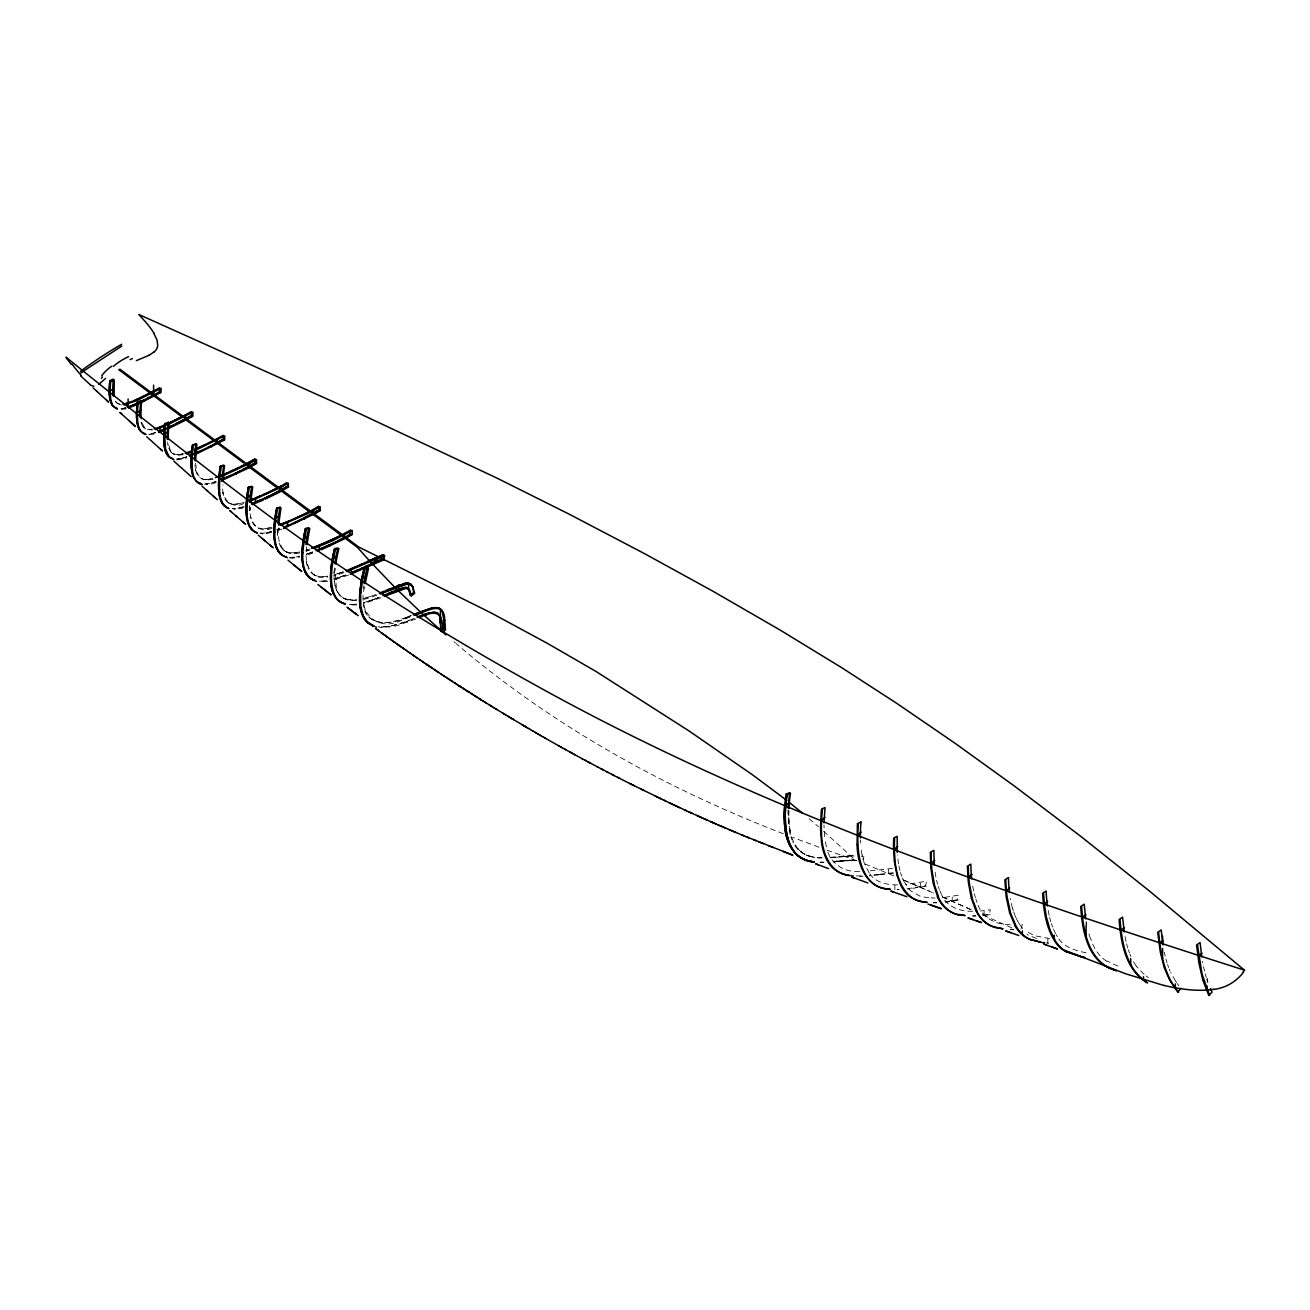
<?xml version="1.0" encoding="UTF-8"?>
<svg xmlns="http://www.w3.org/2000/svg" width="1310" height="1310" viewBox="0 0 1310 1310"><rect width="100%" height="100%" fill="white"/><g stroke="black" fill="none" stroke-linecap="round" stroke-linejoin="round"><path stroke-width="0.75" stroke-dasharray="5 3.75" d="M788.8 810.906A124.434 71.837 -60 0 0 788.767 812.806L789.046 822.385A101.541 58.622 -60 0 0 789.832 828.919L790.225 831.113A88.163 50.893 -60 0 0 791.437 836.026L792.353 838.809A75.178 43.394 -60 0 0 795.465 845.31L796.513 846.882A67.776 39.136 -60 0 0 799.608 850.485A69.905 40.364 -60 0 0 804.831 854.251A69.725 40.25 -60 0 1 799.608 850.485A68.316 39.447 -60 0 1 795.465 845.31M278.424 527.865C276.59 539.114 281.683 556.423 296.044 553.475M787.916 809.94L788.669 827.052M334.41 568A99.167 57.247 -60 0 0 334.181 570.8L334.066 574.926A72.001 41.576 -60 0 0 334.066 576.171A63.977 36.942 -60 0 0 334.361 581.198M306.769 546.81C303.789 560.336 309.717 581.673 327.5 577.104M363.476 588.878L363.836 585.701M364.737 586.749C356.729 612.589 377.837 632.959 402.661 619.777A183.973 106.225 -60 0 0 405.576 618.779L411.455 616.584M1020.981 928.987L1022.34 924.467L1018.771 924.713M863.012 859.163L863.978 856.92L862.979 856.724M374.005 599.341L379.851 597.065M380.899 597.769L363.41 603.681M379.229 597.327L373.366 599.571M412.175 619.286L414.402 618.402M412.617 619.106L397.749 624.444L386.647 626.819M415.827 618.959L398.158 625.328A138.925 80.205 -60 0 1 396.128 625.885L379.9 627.67M348.575 575.041L333.772 580.052M411.356 615.52L407.344 617.059M410.734 615.749L409.048 616.404M408.261 620.809L409.375 620.383M340.813 576.809L346.397 574.762M281.896 529.109L276.934 530.91M345.791 574.992L333.968 578.971M376.134 594.429L368.569 597.065A130.607 75.407 -60 0 1 363.328 598.506M407.279 621.186L405.887 621.71M279.881 528.732L276.574 529.928M408.049 616.797C393.442 625.034 364.917 627.244 363.541 604.549M279.619 528.831L277.13 529.731M312.697 551.985L310.175 552.902M312.517 552.05L311.371 552.476M406.493 617.37C394.719 621.448 379.425 626.851 368.896 617.19A42.886 24.759 -60 0 1 365.736 612.376L363.574 604.794M312.746 553.098L306.065 555.391M373.792 599.407L372.711 599.8M405.199 621.972L389.561 626.393L378.312 626.9M310.814 552.673L306.458 554.179M373.137 599.652L370.353 600.619M342.254 572.175L343.449 571.75M343.842 572.716L340.993 573.698A168.99 97.562 -60 0 1 335.376 575.434L334.034 575.794M372.498 599.882L363.443 602.682L367.93 601.405M342.549 572.061L334.23 574.713M341.959 572.274L340.813 572.667M309.258 553.229L308.128 553.622M216.15 481.474L214.709 481.965A83.005 47.93 -60 0 1 209.96 483.308A50.042 28.886 -60 0 1 204.851 484.012M309.651 548.956L307.85 549.578A169.17 97.66 -60 0 1 306.065 550.167L309.111 549.152M186.642 456.83L185.742 457.141A80.188 46.292 -60 0 1 182.155 458.205M340.633 576.858L336.899 578.103A159.853 92.289 -60 0 1 334.443 578.84M309.799 550.02L308.096 550.593M307.408 553.868L306.278 554.245M216.085 482.604L215.61 482.768A81.351 46.963 -60 0 1 210.632 484.16L206.784 484.733A41.936 24.202 -60 0 1 206.358 484.766M339.945 572.961L339.077 573.256A171.97 99.282 -60 0 1 335.606 574.32A122.108 70.511 -60 0 1 333.952 574.795M369.797 600.815L368.552 601.208M244.2 506.479L243.202 506.806A84.037 48.519 -60 0 1 237.732 508.231A53.153 30.687 -60 0 1 232.427 508.738A50.075 28.918 -60 0 0 237.749 508.182L240.696 507.527A103.539 59.785 -60 0 0 244.037 506.544M243.824 507.691L234.179 509.508M243.824 503.531C230.969 510.278 220.62 497.342 222.978 484.929M271.727 531.5L269.549 532.073A79.517 45.915 -60 0 1 266.192 532.793L265.75 532.859A85.92 49.6 -60 0 0 271.776 531.467M271.972 527.242L270.368 527.668A81.662 47.144 -60 0 1 269.189 527.946L268.632 528.061A56.838 32.816 -60 0 1 263.457 528.7A38.694 22.352 -60 0 1 258.676 528.077A30.261 17.472 -60 0 1 256.744 527.177L256.744 527.177A29.18 16.85 -60 0 1 255.008 525.883A31.325 18.094 -60 0 1 252.322 522.166A37.401 21.599 -60 0 1 251.307 519.644A43.803 25.283 -60 0 1 250.554 516.779M271.628 532.564L261.935 533.989M126.268 408.704L121.028 409.572M233.229 504.17L233.131 504.153A39.644 22.892 -60 0 0 235.587 504.17A56.674 32.717 -60 0 0 240.663 503.318L241.138 503.22A58.197 33.602 -60 0 1 235.587 504.186A41.347 23.875 -60 0 1 233.982 504.203L233.229 504.17A30.114 17.39 -60 0 1 229.07 503.106L228.579 502.811M272.071 528.258C258.479 534.676 247.59 520.627 250.57 507.478M213.022 479.362L205.343 480.197L199.939 477.79A23.989 13.853 -60 0 1 198.596 476.529A25.742 14.868 -60 0 1 197.45 474.924A32.619 18.831 -60 0 1 195.747 470.486A40.348 23.302 -60 0 1 195.55 469.7L195.19 467.768A54.496 31.456 -60 0 1 194.879 465.034M958.249 900.052L945.754 902.262M299.646 551.936L299.237 552.018A84.053 48.519 -60 0 1 297.599 552.345L297.288 552.394A59.441 34.322 -60 0 1 291.688 552.869A41.773 24.12 -60 0 1 286.726 551.968A40.544 23.416 -60 0 0 291.704 552.836A60.817 35.108 -60 0 0 297.616 552.329M269.107 527.963L269.189 527.946A58.491 33.765 -60 0 1 263.457 528.716A37.499 21.648 -60 0 1 258.692 528.061M183.122 454.767L176.703 455.241L172.543 453.407A21.369 12.33 -60 0 1 171.266 452.245A22.548 13.018 -60 0 1 170.218 450.918M926.366 886.051L907.846 889.179M990.082 914.609L983.974 915.526M266.11 532.81L266.978 533.596M327.615 581.394L319.345 581.837M180.109 454.374A59.278 34.224 -60 0 0 183.269 453.718A58.475 33.749 -60 0 1 180.109 454.374L177.964 454.554A27.625 15.949 -60 0 1 174.099 454.046A22.254 12.854 -60 0 1 172.56 453.293L169.841 449.166L168.45 442.436M880.205 874.654L894.37 873.049M879.436 874.294L892.781 872.788M878.846 874.376L869.529 875.408M879.043 874.802L869.758 875.817M944.887 901.919L957.446 899.675L958.429 895.221L941.661 897.825M152.287 430.139L145.312 428.861L141.857 422.688M356.926 604.892L348.738 605.007M982.664 915.215L989.279 914.233L990.409 909.762L980.715 911.007M907.011 888.835L925.548 885.707L926.612 881.237L905.652 884.561M839.448 856.92L840.349 856.822M836.451 861.145L854.202 860.49L851.926 860.457M837.516 861.489L839.333 861.309M837.958 857.067L853.94 855.921M837.024 861.096L833.586 861.44L835.305 861.26M837.745 861.472L833.111 861.931M838.875 861.358L851.565 860.457M842.772 856.576L841.446 856.707M837.237 857.149L835.141 857.346M835.682 861.685L834.306 861.816M839.874 860.801L851.533 860.113A125.744 72.59 -60 0 1 856.429 860.375M386.008 626.884L379.18 626.982M842.084 861.03L846.8 860.637M835.256 857.329L831.277 857.673M843.574 856.494L848.209 856.118M892.618 868.399L867.171 871.166M834.208 857.428L829.934 857.772M830.294 857.329L847.292 855.758A145.492 84.004 -60 0 1 854.562 855.61M356.631 600.537L348.214 600.095A42.297 24.415 -60 0 1 336.31 588.108M150.208 429.451L152.255 429.205A38.465 22.204 -60 0 1 150.208 429.451A26.577 15.343 -60 0 1 146.671 429.172A20.567 11.872 -60 0 1 145.214 428.567A19.159 11.069 -60 0 1 144.002 427.699A19.732 11.397 -60 0 1 143.085 426.7M149.111 434.805L155.202 433.774A76.962 44.442 -60 0 0 155.612 433.643M847.554 860.588L852.581 860.457M289.723 558.076L294.766 557.978A89.293 51.548 -60 0 0 299.499 557.176M975.868 915.723L972.74 915.788M323.013 576.646L323.243 576.629A78.141 45.113 -60 0 0 327.549 576.187A77.339 44.655 -60 0 1 322.931 576.662A52.531 30.326 -60 0 1 317.61 576.187A40.528 23.4 -60 0 1 313.254 574.37A36.402 21.026 -60 0 1 309.848 571.078A39.496 22.794 -60 0 1 307.932 567.639M863.044 876.226L859.769 876.292M824.006 862.111L820.355 862.176L823.4 862.144M861.161 875.915L856.265 875.915M899.053 889.343L897.399 889.375M936.437 902.541L933.178 902.557M975.688 916.099L972.593 916.116M851.877 855.938L854.333 855.938M823.581 862.504L822.418 862.52A156.349 90.275 -60 0 1 820.584 862.52M936.765 902.885L933.522 902.885M351.538 604.467L355.518 604.205A107.142 61.865 -60 0 0 357.221 603.975A101.427 58.557 -60 0 1 353.045 604.45A67.121 38.76 -60 0 1 348.787 604.385A64.337 37.139 -60 0 0 351.555 604.45M898.791 889.703L897.154 889.719M176.801 459.892L182.843 459.057A78.6 45.375 -60 0 0 186.642 457.943M1013.629 929.314L1010.37 929.265M935.045 898.038L931.066 897.907M822.074 857.641C811.463 857.985 799.575 854.398 794.253 844.475M859.573 871.412C844.901 872.837 830.049 863.667 827.003 848.814M897.612 884.856C887.328 885.02 875.637 882.711 869.562 873.541M1013.662 929.658L1010.419 929.576M195.599 463.167L196.909 472.32L199.939 477.79A24.235 14.001 -60 0 0 201.576 478.69A28.771 16.604 -60 0 0 205.474 479.46L207.848 479.362A57.607 33.258 -60 0 0 212.859 478.346M853.039 860.457L856.183 860.604M972.822 911.252C960.492 911.727 946.704 907.028 941.628 894.779M205.457 479.476L205.588 479.476A39.284 22.679 -60 0 0 207.848 479.362A58.737 33.913 -60 0 0 213.186 478.265M1010.288 924.68C996.304 925.089 981.861 917.819 977.571 903.753M821.845 857.985A164.47 94.959 -60 0 1 818.095 857.804L818.586 857.837A166.714 96.252 -60 0 0 822.091 857.985M121.355 405.019L116.786 402.907M1048.851 943.184L1046.33 942.922M1049.638 938.582L1034.556 935.749L1025.026 930.591M346.004 599.03A53.301 30.769 -60 0 0 349.492 599.751L350.441 599.849A66.155 38.187 -60 0 0 353.241 599.931A79.14 45.703 -60 0 0 356.795 599.685M1086.121 952.828C1075.641 950.552 1063.867 947.539 1057.956 937.633M810.006 856.347L811.054 856.642A110.908 64.026 -60 0 0 818.095 857.788M856.478 860.588L827.019 850.174M174.115 454.03L173.87 453.948A22.123 12.772 -60 0 1 172.56 453.293M819.045 847.242L792.959 837.483M855.758 860.326L856.609 860.637M783.282 833.733C665.071 788.227 552.771 725.904 456.109 643.603M864.993 863.978L894.746 876.259M1036.488 938.533L1027.024 934.472M842.215 860.572L843.051 860.932M931.754 892.306L902.131 879.403L929.33 891.095M942.381 896.99L972.659 910.401L940.858 896.155M1011.893 927.857L984.383 915.641M932.622 892.683L933.473 893.06M982.238 914.675L983.319 915.15M1117.905 966.125L1106.966 960.951M229.021 503.056L229.086 503.089A26.495 15.294 -60 0 1 227.416 501.992M342.401 597.36L343.122 597.786A45.899 26.511 -60 0 0 346.02 599.014A45.179 26.085 -60 0 1 342.401 597.376A40.282 23.252 -60 0 1 337.849 592.709A41.674 24.055 -60 0 1 336.244 589.467A46.128 26.626 -60 0 1 335.065 585.603L334.787 584.227A54.611 31.522 -60 0 1 334.361 581.198A53.301 30.769 -60 0 0 335.065 585.603M286.743 551.936A33.503 19.339 -60 0 1 284.679 550.904L284.204 550.577M406.771 621.382L407.77 622.103M388.284 626.589L389.267 627.31M1148.362 977.62L1146.135 975.966M335.311 578.578L336.293 579.347M309.766 553.049L310.765 553.819M240.925 507.478L241.908 508.247M291.508 557.372L292.457 558.142M124.237 408.18L125.203 408.966M1144.121 974.394L1136.376 966.272M148.734 433.97L149.684 434.773M455.389 642.997L453.964 641.785M809.187 818.783L818.373 826.659M823.597 831.228L855.545 860.228M1022.733 928.413L1020.326 925.433M1178.885 985.726L1177.281 983.548M1136.196 966.043L1133.084 961.049M116.361 402.366L115.657 401.22M1176.609 982.582L1175.725 981.288M1019.999 924.975L1018.443 922.551M869.12 872.918L864.453 863.405M1175.496 980.961L1170.731 972.429M1057.334 936.683L1056.122 934.652M1018.165 922.06L1016.756 919.407M1055.549 933.604L1052.847 927.644M793.434 843.001L792.681 841.462M903.884 881.466L910.565 890.767L919.473 895.909A123.222 71.149 -60 0 0 931.099 897.841M941.317 894.14L939.827 890.767M1016.494 918.867L1015.25 916.034M903.474 880.598L902.328 877.929M1170.092 971.021L1169.257 969.056M1015.021 915.444L1013.711 911.875M791.977 839.857L790.847 836.779M977.063 902.443L975.852 899.069M1168.667 967.55L1167.57 964.455M1052.601 926.972L1051.39 923.55M1129.433 952.927L1128.336 949.799M1207.984 982.467L1206.854 979.192M939.27 889.359L938.271 886.461M1090.428 938.582L1088.921 933.948M901.624 876.079L900.494 872.542M864.174 862.569L862.995 858.541M1013.318 910.696L1012.581 908.288M1167.046 962.866L1165.933 959.051M1206.313 977.538L1205.233 973.788M975.41 897.678L974.296 893.698M1050.849 921.831L1049.605 917.328M1127.73 947.867L1126.6 943.789M937.583 884.201L936.585 880.304M336.424 587.993L335.065 572.568A98.61 56.936 -60 0 1 335.344 568.376M790.208 834.617L789.291 830.655M899.986 870.708L898.824 865.517M826.397 846.702L825.218 841.167M1204.512 970.988L1203.53 966.616M1165.212 956.235L1164.295 952.173M1126.027 941.431L1124.913 936.011M1049.146 915.346L1048.016 909.566M223.077 493.772L222.765 492.216A53.694 30.998 -60 0 0 223.06 493.788A39.906 23.04 -60 0 0 223.814 496.408A33.683 19.437 -60 0 0 224.812 498.701A28.018 16.178 -60 0 0 227.4 502.008M862.504 856.527L862.16 854.873M973.658 891.013L972.724 886.264M1086.776 925.188L1086.154 921.732M935.897 877.094L935.062 872.116M1202.793 962.817L1202.514 961.245M167.975 444.614L168.122 445.351A38.498 22.221 -60 0 1 167.958 444.483A49.092 28.345 -60 0 1 167.614 441.978M898.513 863.814L897.415 854.955M824.579 836.615L823.957 825.005M1207.214 978.275L1207.214 982.205M1086.088 922.125L1086.088 926.055M1047.853 938.746L1047.853 943.347M984.105 911.252L984.105 915.51M952.239 897.121L952.239 901.296M920.357 883.12L920.357 887.279M894.861 885.216L894.861 889.67M888.491 869.381L888.491 873.623M119.554 404.102A24.89 14.377 -60 0 1 119.194 404.037A18.373 10.611 -60 0 1 116.852 402.989A17.439 10.071 -60 0 1 115.935 402.137A19.29 11.135 -60 0 1 115.198 401.155M126.022 407.688A47.307 27.313 -60 0 1 121.29 408.704M144.002 427.699A19.896 11.479 -60 0 1 142.954 426.536A24.906 14.377 -60 0 1 141.349 423.13M141.153 422.524A31.538 18.209 -60 0 0 141.333 423.146A33.634 19.421 -60 0 1 141.103 422.344M155.71 432.546A91.438 52.793 -60 0 1 154.318 432.971A53.644 30.965 -60 0 1 149.831 433.888L149.094 433.954A49.764 28.722 -60 0 0 154.318 432.922A76.962 44.442 -60 0 0 155.562 432.595M180.043 454.635A38.972 22.647 -60.9 0 1 177.751 454.783M171.266 452.245A22.614 13.051 -60 0 1 170.169 450.853A28.623 16.522 -60 0 1 168.662 447.496M186.904 456.732A93.19 53.808 -60 0 1 182.385 458.156M195.73 470.503A43.361 25.037 -60 0 1 195.19 467.768M204.704 484.029A52.989 30.588 -60 0 0 209.977 483.292L211.09 483.03A96.187 55.544 -60 0 0 215.872 481.572M244.249 502.319A106.585 61.537 -60 0 1 241.138 503.236M249.686 505.758A76.406 44.114 -60 0 0 249.752 509.934A60.571 34.961 -60 0 0 249.915 512.472A57.509 33.192 -60 0 1 249.768 509.934A80.958 46.751 -60 0 1 249.686 506.168M284.679 550.904A32.439 18.733 -60 0 1 282.862 549.447A33.225 19.175 -60 0 1 281.322 547.58A35.812 20.682 -60 0 1 280.111 545.418M281.322 547.58A35.894 20.714 -60 0 1 280.062 545.337A43.476 25.103 -60 0 1 278.359 539.933M277.72 535.692A62.536 36.107 -60 0 1 277.507 532.253A81.809 47.225 -60 0 1 277.474 529.273M277.474 529.043A77.454 44.72 -60 0 0 277.507 532.253A59.785 34.518 -60 0 0 277.671 535.069M289.625 557.372A56.657 32.717 -60 0 0 293.866 557.192L294.373 557.159A82.072 47.389 -60 0 0 298.254 556.472L299.581 556.177A89.227 51.516 -60 0 1 293.849 557.241A53.792 31.047 -60 0 1 290.05 557.389M317.626 576.154A40.168 23.187 -60 0 1 313.254 574.37M306.18 561.302A49.207 28.411 -60 0 0 307.424 566.362A48.781 28.165 -60 0 1 306.278 561.843M319.575 581.165A61.554 35.534 -60 0 0 322.882 581.083A94.762 54.709 -60 0 0 327.598 580.477A94.058 54.299 -60 0 1 322.866 581.132A59.228 34.191 -60 0 1 319.378 581.149M370.681 596.361A137.943 79.648 -60 0 1 363.852 598.375M353.241 599.931A64.485 37.237 -60 0 1 349.475 599.751M337.751 592.546A41.773 24.12 -60 0 1 336.244 589.467M334.066 576.171A76.537 44.18 -60 0 1 334.214 570.783M376.723 595.248A156.987 90.636 -60 0 1 364.082 599.341M811.054 856.642A82.645 47.717 -60 0 1 804.831 854.284A80.68 46.587 -60 0 0 809.858 856.298M790.208 831.113A99.494 57.443 -60 0 1 789.046 822.385A114.576 66.155 -60 0 1 788.767 812.806M788.751 812.806A125.203 72.279 -60 0 1 788.817 810.35M852.27 860.457A127.61 73.671 -60 0 1 855.987 860.588M823.548 862.504A189.868 109.614 -60 0 1 819.913 862.504M308.112 550.495A110.351 63.715 -60 0 1 306.425 551.084M299.875 552.885A110.351 63.715 -60 0 1 295.994 553.606M861.325 856.2A145.492 84.004 -60 0 1 862.275 856.363M862.062 854.955A135.569 78.272 -60 0 1 861.276 849.846M860.637 843.018A135.569 78.272 -60 0 1 860.474 840.005M1012.499 908.354A164.995 95.253 -60 0 1 1010.321 898.48M1106.754 961.311A98.561 56.903 -60 0 1 1090.821 939.024M1130.89 956.546A136.42 78.764 -60 0 1 1129.908 954.155M125.744 407.77A49.256 28.443 -60 0 1 121.109 408.72M177.014 459.057L176.85 459.057A50.042 28.886 -60 0 0 182.172 458.173A52.891 30.539 -60 0 1 177.014 459.073M260.215 533.186A54.038 31.194 -60 0 0 265.619 532.875A50.992 29.442 -60 0 1 260.15 533.186"/><path stroke-width="1.5" d="M163.848 437.917L163.881 440.471A60.113 34.699 -60 0 0 164.503 447.316L164.962 449.363A34.977 20.19 -60 0 0 166.845 454.226A27.625 15.949 -60 0 0 168.777 456.584L173.886 459.564M195.55 460.842L196.86 444.401L192.521 445.04A116.967 67.531 -60 0 0 191.162 460.367L191.178 463.134A65.795 37.99 -60 0 0 191.735 470.519L192.275 473.205A38.317 22.123 -60 0 0 194.109 478.216M167.352 435.411L167.369 437.802A63.371 36.582 -60 0 0 167.418 439.456M246.198 507.772A72.165 41.674 -60 0 0 246.722 517.548A73.065 42.182 -60 0 1 246.198 507.789L246.28 504.563A112.971 65.222 -60 0 1 248.392 487.287A110.105 63.568 -60 0 0 246.133 507.822M823.974 822.86L825.054 807.566L821.599 808.958L821.19 812.593L820.469 828.46L821.599 842.87A95.761 55.282 -60 0 0 826.626 859.589M194.699 457.91L194.682 460.514A74.179 42.821 -60 0 1 194.715 457.894A113.741 65.664 -60 0 1 195.992 443.713M222.127 481.409L222.16 480.197A112.84 65.156 -60 0 1 223.781 465.05L220.326 466.229L224.649 465.738A111.186 64.19 -60 0 0 222.995 481.572M160.475 392.656L159.46 391.886L159.574 387.776L153.172 391.215M274.019 529.797A73.966 42.706 -60 0 0 274.445 540.113L274.74 541.832A49.534 28.591 -60 0 0 276.59 548.284A51.008 29.459 -60 0 1 274.494 540.08A75.03 43.312 -60 0 1 274.019 529.797L274.167 526.276A109.352 63.142 -60 0 1 276.738 508.1L280.094 507.232M308.996 577.333A42.133 24.333 -60 0 1 304.772 571.225A52.449 30.277 -60 0 1 302.528 562.498A63.895 36.893 -60 0 1 302.25 560.058L302.233 559.697A76.897 44.393 -60 0 1 302.119 552.28L302.135 551.657A104.784 60.506 -60 0 1 305.508 528.552A104.456 60.309 -60 0 0 302.102 551.674A74.048 42.755 -60 0 0 302.479 562.547A53.579 30.932 -60 0 0 304.706 571.193A42.411 24.481 -60 0 0 308.996 577.333A43.623 25.185 -60 0 0 315.153 580.526M141.005 410.095L140.956 411.487A77.847 44.949 -60 0 0 140.94 413.338L141.202 418.692M334.165 550.626A104.391 60.276 -60 0 0 330.759 571.34L330.562 576.367A68.595 39.595 -60 0 0 331.004 584.866L331.266 586.503A51.467 29.721 -60 0 0 333.444 593.987A45.244 26.118 -60 0 0 338.095 600.324A48.65 28.083 -60 0 0 343.875 603.452L344.759 603.713A49.469 28.558 -60 0 1 338.078 600.34L345.267 604.319L344.284 603.582M788.014 807.877L789.635 792.812L786.213 793.975C781.841 818.16 781.759 858.738 814.214 861.849M250.75 501.926L252.683 486.943L248.36 487.353L251.782 486.272A109.057 62.962 -60 0 0 249.784 502.287M278.555 525.146L281.011 507.903L276.705 508.165M788.931 808.041A124.434 71.837 -60 0 1 789.111 805.126L789.308 802.801A125.826 72.639 -60 0 1 790.519 793.172L787.081 794.351A131.082 75.685 -60 0 0 785.836 804.258L785.64 806.567A128.92 74.441 -60 0 0 785.247 815.197L785.492 823.843A107.584 62.11 -60 0 0 786.311 831.228L786.704 833.487A91.749 52.973 -60 0 0 788.833 841.478A81.04 46.783 -60 0 0 791.944 848.29L792.976 849.944A72.705 41.986 -60 0 0 798.805 856.265A79.566 45.948 -60 0 0 806.338 860.293L807.549 860.703A108.157 62.454 -60 0 0 813.772 862.029M247.574 499.814C246.935 511.047 244.986 527.701 257.415 533.252M307.031 544.092L309.733 528.487L305.459 528.601L308.816 527.832A103.31 59.654 -60 0 0 305.983 544.633M144.395 399.828L138.189 402.858L137.927 405.674A102.589 59.228 -60 0 0 137.435 414.304C137.566 421.329 137.403 430.728 144.739 434.167M163.816 437.933A112.185 64.779 -60 0 1 164.913 423.621L165.207 429.32A109.549 63.24 -60 0 0 164.765 435.87L165.502 448.642L168.974 456.666A26.364 15.229 -60 0 0 170.578 457.861L170.84 458.009A29.901 17.259 -60 0 0 172.15 458.533M193.405 445.678L192.619 452.196A114.216 65.942 -60 0 0 192.21 457.321L192.046 463.462M364.147 583.572L367.537 567.738L364.262 568.196L361.331 580.985M221.21 466.9L220.293 473.483A116.082 67.023 -60 0 0 219.785 478.641C219.392 488.925 217.902 503.335 228.742 508.706M365.179 583.621L368.503 568.376L364.245 568.229A109.893 63.453 -60 0 0 361.511 580.035L359.742 593.381L359.808 605.007M361.167 581.886L359.873 591.645A78.682 45.424 -60 0 0 359.66 603.517L359.923 605.99A56.494 32.619 -60 0 0 361.036 611.786L365.867 620.989L374.038 626.033M364.36 582.18L364.868 579.315A104.931 60.587 -60 0 1 367.537 567.738M249.26 487.975L248.638 491.643A116.148 67.056 -60 0 0 247.574 499.814M306.393 529.207C303.527 545.697 296.256 573.518 316.545 581.394M334.132 550.642L334.639 548.579L337.964 547.989A99.167 57.247 -60 0 0 334.885 563.758M335.851 564.053A98.61 56.936 -60 0 1 338.946 548.612L335.589 549.217C331.627 565.134 327.909 587.109 337.538 599.816M154.171 333.46A96.039 92.83 0.1 0 0 145.164 321.49L138.778 314.465L360.217 413.878L496.13 477.708L568.753 513.946L643.881 553.295L713.295 591.432L780.711 630.405L841.839 667.773L896.941 703.47L955.416 743.523L1013.94 785.722L1080.93 836.484L1148.788 890.489L1244.5 970.186L1243.157 972.02M1180.818 988.248L1177.837 992.112L1169.748 980.257L1164.181 967.517L1160.332 952.206L1157.712 932.343L1161.2 929.936L1163.018 945.001M105.537 378.426L98.659 384.436M153.909 352.226L155.694 350.392A10.038 9.694 26.2 0 0 157.724 345.152L157.004 340.092L153.974 333.575M361.658 579.266L365.474 575.974M303.331 539.622L306.982 536.478M332.249 559.648L335.999 556.423M274.854 519.169L278.44 516.107M246.755 498.389L250.275 495.409M785.738 805.421L789.259 802.457M218.95 477.315L222.422 474.417M821.55 820.306L825.005 817.424M857.788 834.896L861.194 832.079M894.419 849.207L897.792 846.424M931.426 863.257L934.767 860.506M191.358 456.06L194.797 453.244M968.761 877.061L972.069 874.343M1006.408 890.636L1009.715 887.967M163.914 434.691L167.32 431.94M1066.504 951.731A86.378 49.862 -60 0 1 1055.893 941.743L1050.26 930.591L1046.281 916.64L1044.348 903.802L1047.656 901.362M1082.6 917.147L1085.892 914.56M136.567 413.223L139.957 410.57M1121.098 930.116L1124.389 927.562M1159.808 942.905L1163.1 940.416M109.32 391.69L112.66 389.135M1198.748 955.547L1202.04 953.156M80.581 371.238L82.137 370.091A408.9 236.078 -60 0 1 121.732 344.268M80.794 373.023L81.99 372.138M443.173 631.731L445.498 630.012L444.794 620.301M82.301 371.893L121.732 346.102M411.176 595.69L410.194 595.067L413.665 592.529L412.912 588.075A20.141 11.626 -60 0 0 412.241 586.209M443.975 622.217L444.123 625.754A65.303 37.695 -60 0 0 444.336 628.653L440.864 631.142L441.912 631.698M1008.34 877.684L1004.835 879.845L1006.211 896.908L1009.666 912.874L1015.168 925.908M243.726 465.181L249.555 462.168A132.916 76.733 -60 0 0 254.975 459.073L255.073 463.052L239.566 471.272M247.148 467.506L255.073 463.052M254.975 459.057L240.86 466.589M194.437 454.93L224.731 439.882L224.731 435.853L194.486 450.82M281.634 487.042L288.265 483.062L288.478 486.976L280.733 491.577M349.934 534.48L350.736 529.977L341.353 535.119M319.787 510.867L318.592 506.168A161.523 93.256 -60 0 1 310.847 510.785L303.445 514.617M348.46 535.299L348.755 536.478L352.226 534.545L352.308 530.468L333.018 540.572L314.04 548.513M287.938 487.32L286.726 482.637A119.701 69.103 -60 0 1 280.356 486.419L272.169 490.611M348.853 536.412L346.495 537.706M281.175 487.304L249.571 501.583M182.254 420.543L191.342 415.679L191.424 411.586L180.42 417.431M190.065 416.383L192.357 416.449M344.186 537.64L344.841 533.416M189.426 416.727L186.871 418.103M309.324 515.665L310.47 515.043A165.748 95.695 -60 0 0 318.772 510.098L294.193 522.903M279.096 491.168L280.094 490.628A124.81 72.05 -60 0 0 286.923 486.583L272.627 494.459M343.482 538.033L340.404 539.671M159.46 391.886L152.468 395.636M249.85 463.331L256.482 459.515L256.613 463.494L249.506 467.555M309.144 515.763L303.691 518.563M344.383 538.852L321.425 549.725M153.745 394.965L144.46 399.812M269.68 495.851L278.932 491.25M153.352 391.117L147.391 394.244M185.742 420.002L192.865 416.171L192.947 412.077L166.861 425.242M185.578 418.791L187.379 419.135M249.539 463.494L221.799 476.382M249.408 467.621L221.963 480.41M341.533 535.02L325.764 542.635M185.25 420.264L184.006 420.919M339.847 539.966L350.687 534.054L351.702 534.84M149.684 393.065L148.325 393.77M183.547 419.855L181.419 420.968M339.994 539.9L334.001 542.929M149.16 397.389L148.145 397.912M183.515 421.181L167.107 429.205M215.593 443.566L223.224 439.423L223.224 435.362L212.678 441.011M340.125 535.774L338.52 536.609M339.65 540.064L337.571 541.145M148.095 393.884L145.819 395.063M181.926 416.662L175.245 420.035M180.665 421.361L181.713 420.821M181.075 421.149L178.242 422.59M246.558 467.817L242.825 469.684M146.704 394.605L140.252 397.814M179.863 421.771L175.802 423.818M214.119 444.336L207.979 447.398M149.324 355.19L136.355 360.643M179.666 417.808L176.686 419.331M337.718 537.018L315.039 546.99M213.121 440.782L197.875 448.118M177.832 422.802L173.493 424.964M212.22 445.302L223.224 439.423L224.239 440.176M336.916 541.472L335.753 542.062M144.1 399.992L140.236 401.875M211.811 441.454L208.241 443.206M139.531 403.464L160.983 392.378L161.114 388.268L137.01 400.549L123.844 404.937M143.478 396.242L141.595 397.176M175.933 419.691L169.76 422.688M209.747 446.53L208.863 446.972M174.918 420.199L173.886 420.707M335.016 542.422L316.774 550.429M173.772 424.833L168.319 427.437M208.175 447.316L195.272 453.358M141.202 397.356L135.012 400.221M172.773 421.247L168.319 423.359M241.744 466.163L236.75 468.538M303.134 514.781L301.857 515.387M171.643 425.848L167.058 428.01M204.95 444.81L202.542 445.957M239.959 471.092L237.65 472.19M272.3 494.607L270.695 495.376M333.329 543.241L331.659 544.043M238.928 471.584L236.39 472.779M271.874 490.759L270.548 491.381M238.928 467.506L237.961 467.965M202.051 446.186L201.052 446.661M237.569 468.161L235.947 468.915M169.514 422.802L167.287 423.834L168.073 423.474M236.684 472.632L230.429 475.53M301.546 515.534L300.121 516.189M138.745 398.535L132.441 401.319A103.539 59.769 -60 0 1 130.181 402.186L129.395 402.481A64.829 37.433 -60 0 1 125.957 403.546A69.07 39.873 -60 0 0 130.181 402.186M140.989 410.095A107.093 61.832 -60 0 1 141.693 401.417L132.637 405.314L137.992 402.956M236.422 468.702L230.691 471.338M269.008 492.085L277.163 488.139A148.374 85.674 -60 0 0 280.356 486.419M331.201 544.256L318.314 549.823M200.561 446.89L199.562 447.349M266.323 497.391L269.614 495.884M199.48 451.459L196.778 452.687M269.909 491.676L266.143 493.395M138.352 404.02L128.511 408.032M269.074 496.13L267.436 496.883M367.979 561.286L368.88 560.876M365.375 566.559L366.62 565.986M365.899 566.313L361.183 568.491M366.456 566.051L369.24 564.79M199.071 447.578L194.83 449.477M232.885 470.323L226.695 473.123M369.387 560.647L373.284 558.879M860.899 822.058L857.411 823.663L857.084 844.557M299.646 520.479L293.096 523.378M369.715 564.561L370.959 564.004M230.609 475.448L223.961 478.396M299.564 516.451L298.467 516.942M361.314 564.348L371.647 559.616M361.642 568.278L353.569 571.848M370.845 564.037L382.978 559.01L384.043 559.583M229.938 475.743L228.939 476.201M267.486 492.789L255.565 498.029M266.585 497.276L265.046 497.964M361.625 564.217L354.109 567.525M371.762 563.627L383.552 554.687L382.978 559.01L372.302 563.382M360.774 564.594L359.693 565.085M196.942 448.544L194.486 449.625M165.846 428.567L162.751 429.909M196.32 452.9L194.453 453.718M251.487 503.793L264.866 498.046M227.956 476.643L225.042 477.921M264.342 494.214L263.13 494.738M264.947 499.225L279.734 492.134L278.768 491.348M297.91 517.204L293.948 518.924M346.741 571.651L384.665 555.391L384.026 559.747L350.392 574.32M165.797 424.505L161.736 426.241A103.392 59.687 -60 0 1 157.134 427.944A59.359 34.273 -60 0 1 154.138 428.812M227.973 472.566L222.061 475.104M358.072 565.805L356.975 566.28M357.941 569.948L356.107 570.751M263.425 499.896L252.126 504.694M372.679 559.157L375.135 558.076M164.47 429.172L160.901 430.662M225.713 473.549L222.307 475.006M260.248 496.015L259.052 496.539M260.084 500.158L260.739 501.075M374.202 558.469L376.969 557.29M165.617 425.799L155.431 429.516M258.84 500.698L257.759 501.157M356.074 566.69L351.047 568.802M164.52 425.079L162.391 425.979M258.447 496.785L256.645 497.554M354.421 571.487L355.272 571.111M293.473 523.214L290.198 524.606M164.52 430.351L158.985 432.546M224.043 478.346L222.045 479.198M112.824 389.185A55.642 32.128 -60 0 0 113.069 393.868L112.955 392.46A58.344 33.683 -60 0 1 112.824 389.185A84.298 48.666 -60 0 1 113.364 379.147L109.876 380.62L110.76 381.308L114.232 379.834L114.15 396.111M256.645 501.648L254.73 502.45M292.195 519.677L305.541 513.585A164.913 95.204 -60 0 0 310.847 510.785M324.667 543.11L311.747 548.219M385.68 590.548L389.365 588.976M384.96 594.937L389.054 593.201M376.363 557.552L380.85 555.718M353.192 571.995L351.719 572.617M389.25 589.025L406.427 583.048A17.767 10.251 -60 0 1 407.312 582.999M385.091 594.887L383.683 595.477M388.792 593.315L391.69 592.087M256.056 497.816L249.653 500.42M292.408 519.595L287.856 521.478M384.452 591.072L379.949 592.922M384.731 596.181L405.985 588.354L409.653 589.926L411.225 595.984L414.68 593.365L412.568 585.963L407.95 583.818L380.244 593.954M353.34 567.852L350.278 569.113M221.963 479.231L223.699 478.51L223.715 474.58M290.378 524.524L287.349 525.785M377.28 557.159L378.426 556.684M352.456 572.323L351.358 572.781M391.117 592.333L392.247 591.858M132.556 405.363L128.396 406.952A74.817 43.197 -60 0 1 127.61 407.214M192.128 454.717L189.361 455.831L192.062 454.75M290.165 520.529L285.957 522.264M132.425 405.412L132.474 405.396A99.331 57.345 -60 0 1 127.43 407.279M162.227 430.122L160.491 430.826M288.724 525.212L286.661 526.063M391.985 591.973L396.848 590.024M185.185 453.178A107.993 62.356 -60 0 0 190.818 451.148L191.686 450.804M253.239 498.979L249.899 500.322M350.851 568.884L346.118 570.751M192.111 455.896L190.736 456.453M286.481 526.145L283.697 527.259M380.178 592.841L379.31 593.184M283.156 523.361L286.202 522.15M160.77 430.728L158.51 431.596M285.318 522.51L279.538 524.753M283.942 527.16L285.613 527.652M319.575 550.478L317.757 551.199M413.256 614.767L414.942 614.095M414.648 614.21L421.525 611.541M414.418 615.422C422.999 613.162 441.306 600.848 444.303 615.733A57.574 33.241 -60 0 1 444.778 620.301M168.351 422.262L164.88 423.621A107.862 62.274 -60 0 0 163.816 440.504M165.764 424.309L169.236 422.95A116.328 67.154 -60 0 0 168.351 432.136L168.269 439.521M160.229 430.941L159.771 431.105A91.438 52.793 -60 0 1 158.526 431.579M191.702 451.983L186.298 453.915M317.74 550.053L316.087 550.691M380.146 555.98L382.929 554.916M395.276 590.63L396.455 590.171M283.533 528.47L315.988 513.209L320.36 510.507L320.164 506.577L312.943 510.933A157.921 91.176 -60 0 1 310.585 512.243L280.635 525.474M416.842 613.342L430.744 608.446M417.153 617.321C425.423 613.44 442.633 606.612 440.406 622.856M219.376 476.169L219.261 476.218A107.256 61.914 -60 0 1 215.413 477.593M381.292 555.538L382.438 555.112M419.249 617.616C434.658 610.051 444.467 610.788 441.912 631.764M397.143 585.799L398.584 585.259M281.765 523.902L280.012 524.573M396.75 590.057L401.597 588.386M314.4 547.236L312.894 547.793M420.002 616.224L421.034 615.831M195.976 443.713L192.521 444.991A112.775 65.107 -60 0 0 191.113 463.167A64.043 36.975 -60 0 0 191.915 471.698A40.037 23.121 -60 0 0 194.109 478.265M312.615 547.908L311.469 548.317M421.804 611.442L423.441 610.853M398.797 585.177L400.025 584.751M421.476 615.684L427.846 613.489M398.469 589.418L399.501 589.058M423.719 610.755L425.635 610.083M426.765 609.707L428.501 609.134M428.632 609.084L429.893 608.692M401.777 588.337L403.022 587.961A26.003 15.016 -60 0 1 404.61 587.6A12.674 7.32 -60 0 1 406.182 587.551M402.907 583.834L403.48 583.654A38.219 22.057 -60 0 1 404.921 583.277L405.134 583.245M428.878 613.162L434.232 612.065L437.54 612.851A10.775 6.222 -60 0 1 438.539 613.833L439.554 616.175M430.106 608.626L433.283 607.824M402.301 588.174L402.907 587.993A26.675 15.409 -60 0 1 404.61 587.6A12.527 7.238 -60 0 1 406.575 587.617A9.743 5.633 -60 0 1 407.983 588.305L408.065 588.37A9.759 5.633 -60 0 1 408.72 589.156L410.194 595.067M431.072 608.348L438.85 607.987L442.78 612.621A38.481 22.221 -60 0 1 443.664 617.452M1213.83 989.279L1208.966 989.901A218.999 126.431 60 0 1 1200.287 990.294L1196.177 990.229A324.503 187.346 60 0 1 1164.066 985.415M890.047 889.13L887.525 888.868M853.35 876.046L850.763 875.768M890.391 889.408C866.778 889.179 857.198 864.502 857.1 844.819M926.956 902.246C904.604 902.246 895.876 877.323 894.943 858.656A158.363 91.438 -60 0 1 894.599 838.449M964.619 915.395L958.462 914.38M814.034 861.833C796.038 861.407 785.689 843.607 784.919 827.314A110.024 63.535 -60 0 1 784.592 823.875L784.346 814.198A127.643 73.688 -60 0 1 784.477 810.268A130.443 75.309 -60 0 1 784.723 806.289M926.841 902.475L924.369 902.131M965.028 915.674L959.362 914.707M1002.805 928.692L994.847 927.12A106.143 61.275 -60 0 1 993.569 926.743L990.131 925.4A82.121 47.422 -60 0 1 987.38 923.943L986.446 923.337A83.758 48.355 -60 0 1 976.163 910.925M1044.447 942.692L1043.186 942.529M814.034 862.078L806.321 860.293A78.485 45.31 -60 0 1 798.805 856.281A72.689 41.969 -60 0 1 792.976 849.944A79.812 46.079 -60 0 1 788.849 841.462A93.337 53.89 -60 0 1 786.311 831.211M1044.676 942.954L1042.22 942.578M1002.789 928.905L995.747 927.447M849.42 875.358L846.375 874.818M923.976 901.886L921.126 901.362A95.892 55.364 -60 0 1 914.986 899.479M886.068 888.655C865.632 886.477 858.803 863.224 858.083 845.801A149.569 86.345 -60 0 1 858.345 824.023M849.731 875.604C829.164 873.639 821.567 850.747 821.517 832.996A139.515 80.549 -60 0 1 822.516 809.318M1040.926 942.168L1030.217 939.401M1040.992 942.365L1031.134 939.712M146.065 434.543L145.181 434.314M1084.107 957.299L1082.813 956.988M376.56 627.163L375.544 626.9M1084.909 957.643L1081.913 956.906M1164.082 985.529L1125.617 973.772L1064.883 950.389M287.381 557.7C272.349 552.787 274.478 533.448 275.64 520.709A112.922 65.205 -60 0 1 277.638 508.771M314.957 580.477L314.891 580.461A44.311 25.578 -60 0 1 310.519 578.496A41.33 23.858 -60 0 1 309.013 577.317M1244.5 970.186C1007.57 894.501 770.542 813.461 551.526 694.022C451.213 639.182 353.569 579.069 261.951 510.589C223.077 481.589 184.874 451.737 146.802 421.705C120.798 401.155 94.877 380.506 69.086 359.677C61.75 352.832 69.495 361.871 71.1 364.262M973.035 919.636L967.959 917.901L970.497 918.769M976.015 920.668L981.075 922.42M928.004 904.064L932.998 905.799M933.457 905.963L938.451 907.683M938.91 907.846L941.415 908.714M1018.803 935.471L1005.687 930.935L1010.763 932.687M940.957 908.551L930.951 905.095M970.939 918.916L978.554 921.552M978.996 921.7L981.534 922.584M1057.039 948.8L1046.182 945.001M906.864 896.711L891.324 891.242M1043.644 944.117L1046.575 945.132M1051.619 946.901L1057.416 948.931M117.245 409.08L113.037 405.74M890.882 891.095L893.747 892.11M867.908 882.94L851.909 877.176M794.63 852.892L795.53 853.236M852.368 877.34L854.726 878.191M374.038 626.442L368.421 623.249L373.465 625.852M828.575 868.628L815.672 863.83M816.163 864.01L818.439 864.862M790.045 854.104L785.623 852.401M790.585 854.317L792.812 855.168L746.225 836.73M782.889 851.336L785.099 852.204M808.041 860.752L808.909 861.096M115.886 408.098L116.099 408.18A29.213 16.866 -60 0 0 117.114 408.507M786.77 837.417L787.703 837.778M768.25 845.605L770.395 846.456M770.951 846.669L773.096 847.521M758.555 841.74L760.701 842.608M761.257 842.821L763.402 843.689M753.725 839.792L755.854 840.66M741.476 834.781L748.894 837.827M744.129 835.878L734.648 831.932M734.943 832.063L732.601 831.08M731.275 830.507L735.974 832.489M722.187 826.643L729.948 829.95M728.917 829.525L732.29 830.949M725.543 828.084L719.534 825.513M721.875 826.512L717.503 824.629M714.851 823.466L712.509 822.451M715.145 823.613L718.519 825.071M716.177 824.055L704.78 819.045M712.804 822.582L710.462 821.55M1113.582 969.596C1087.218 961.376 1082.224 930.182 1080.717 906.487L1084.221 904.178L1085.712 918.916M784.33 816.981L785.247 817.391M701.423 817.555L705.795 819.487M703.454 818.455L704.469 818.897M706.09 819.634L707.105 820.076M1113.893 969.695L1116.349 970.808M702.438 818.013L685.343 810.251M701.112 817.407L696.756 815.459M691.058 812.871L688.716 811.807M690.747 812.74L692.089 813.346M686.358 810.726L673.864 804.929M684 809.645L685.015 810.104M1115.563 970.497C1088.757 962.473 1082.977 930.935 1081.7 906.815M675.894 805.879L670.474 803.325M676.222 806.027L678.269 806.976M678.596 807.14L679.612 807.615M672.505 804.291L673.536 804.766M671.49 803.816L664.694 800.59M669.115 802.686L670.13 803.177M665.726 801.081L633.107 785.181M663.335 799.935L664.366 800.426M658.848 797.79L659.88 798.298M660.224 798.445L661.255 798.953M655.393 796.136L656.425 796.627M656.768 796.791L657.8 797.299M642.719 789.946L643.783 790.47M641.294 789.242L642.358 789.766M632.746 785.001L617.616 777.338M629.537 783.38L630.601 783.92M630.962 784.1L634.171 785.705M786.213 793.975L787.081 794.417A131.442 75.898 -60 0 0 785.64 806.633A127.135 73.409 -60 0 0 785.279 819.503M619.073 778.091L611.754 774.341M612.867 774.898L606.939 771.836M613.227 775.094L614.325 775.651M1065.931 951.535L1081.471 956.808L1066.537 951.682M608.053 772.425L600.979 768.724M602.109 769.314L597.262 766.759M602.469 769.494L603.582 770.083M597.622 766.956L587.912 761.798M589.025 762.387L584.522 759.98M589.402 762.584L590.515 763.19M581.902 758.555L585.652 760.586M582.262 758.752L573.583 754.036M570.161 752.153L575.074 754.855M572.798 753.594L564.463 749.009M565.609 749.631L560.696 746.896M558.404 745.619L562.187 747.732M558.764 745.816L543.224 737.006M540.129 735.237L543.568 737.219M537.509 733.715L540.915 735.68M544.698 737.858L545.484 738.3M536.363 733.06L537.853 733.928M535.233 732.405L536.707 733.256M532.171 730.62L535.577 732.601M529.584 729.113L532.957 731.078M527.357 727.82L529.928 729.326M527.701 728.016L524.016 725.838M512.39 718.928L526.587 727.361M521.789 724.528L525.13 726.493M507.903 716.242L511.26 718.257M510.933 718.06L513.504 719.599M509.819 717.389L513.176 719.403M505.349 714.687L508.706 716.717M495.786 708.874L505.66 714.9M502.369 712.886L504.563 714.228M201.085 483.668A31.997 18.471 -60 0 1 197.875 482.391L198.285 482.588A31.571 18.225 -60 0 0 201.15 483.668M493.919 707.744L496.883 709.545M494.689 708.202L484.258 701.751M489.301 704.895L492.527 706.876M474.154 695.43L476.3 696.773M482.424 700.621L486.403 703.093M478.903 698.41L483.177 701.096M479.198 698.607L481.032 699.753M475.988 696.592L477.364 697.444M481.343 699.949L470.634 693.203M467.735 691.352L469.095 692.22L465.901 690.19M335.589 549.217L334.639 548.612A103.588 59.802 -60 0 0 330.628 573.42M472.779 694.562L462.446 687.979M456.715 684.295L459.875 686.325M462.741 688.176L464.853 689.518M459.581 686.145L460.923 686.997M89.866 384.338L80.663 375.904M458.533 685.457L463.789 688.847M458.827 685.654L460.629 686.817M454.619 682.936L457.485 684.786M450.722 680.398L455.667 683.607L454.341 682.739M452.523 681.577L447.3 678.154M445.777 677.155L441.323 674.224M449.674 679.71L443.697 675.796M224.698 506.118L225.795 506.921A33.209 19.175 -60 0 0 228.497 508.149M438.768 672.538L433.561 669.082M442.649 675.108L437.72 671.833M359.824 592.185L360.774 592.808M436.688 671.146L438.49 672.341M430.777 667.199L436.41 670.966M431.76 667.871L426.569 664.383M429.778 666.528L431.498 667.691M426.307 664.203L429.516 666.348M422.704 661.746L424.505 662.975M421.656 661.042L427.617 665.087M419.593 659.634L422.426 661.566M416.465 657.505L420.363 660.158M417.513 658.209L412.552 654.803M330.709 572.388L331.643 573.027M412.29 654.623L415.417 656.785M439.947 617.992L440.88 618.648M225.467 506.708L225.418 506.659A33.634 19.421 -60 0 0 228.562 508.165M410.472 653.362L409.424 652.642L413.6 655.524M400.614 646.501L406.313 650.481M407.606 651.381L409.686 652.822M405.527 649.94L408.392 651.922M402.432 647.762L403.709 648.663M403.464 648.499L397.29 644.143M389.529 638.625L394.687 642.309M397.519 644.323L399.583 645.764M394.441 642.146L398.551 645.044M393.426 641.409L395.473 642.866M384.6 635.088L386.663 636.578M302.119 552.181L303.019 552.82M253.321 530.861L252.814 530.468A36.009 20.796 -60 0 1 248.949 525.277A46.39 26.789 -60 0 1 247.066 519.268L246.755 517.532A48.208 27.837 -60 0 0 248.9 525.294A36.238 20.927 -60 0 0 252.814 530.501A35.828 20.682 -60 0 0 257.284 532.695M389.283 638.461L392.394 640.672M386.417 636.414L390.56 639.378M387.449 637.151L383.568 634.351M361.429 613.064L362.362 613.735M384.354 634.924L381.259 632.681M1146.856 982.631C1125.388 969.285 1120.885 942.725 1119.1 919.505L1122.588 917.147L1124.226 931.901M383.322 634.171L377.329 629.832L378.59 630.749M138.221 402.858L137.337 402.219L140.809 400.729A100.362 57.951 -60 0 0 140.039 412.781A60.817 35.108 -60 0 0 140.236 417.022M376.298 629.062L378.361 630.585M375.479 628.472L376.51 629.226M1147.642 982.909C1126.436 969.728 1121.819 942.741 1120.066 919.833M254.173 463.593L255.204 464.346M371.811 625.23L372.76 625.934M311.436 511.768L280.88 489.187M313.156 513.029L342.565 534.873M279.194 487.942L248.474 465.148M308.603 511.146L279.783 489.809M312.009 513.684L357.499 547.416L369.993 561.384M273.97 531.5L274.854 532.155M278.097 488.565L247.443 465.754M247.262 464.264L216.789 441.552M354.109 571.618L355.108 572.355M119.783 369.092L151.239 392.574M215.462 440.553L152.304 393.377M118.751 369.682L182.27 417.104M243.824 463.052L215.79 442.125M184.399 418.692L214.463 441.126M356.173 614.144L354.126 612.605L356.385 614.308M343.449 535.544L358.449 546.859L491.496 613.113L547.4 643.357L595.69 671.26L688.995 730.914L752.48 774.799L786.917 800.508M358.219 615.684L355.141 613.375M210.664 446.071L211.68 446.841M303.576 518.629L304.591 519.382M143.085 400.483L144.1 401.253M328.663 545.435L329.661 546.188M332.969 592.808L333.886 593.495M353.094 611.819L354.322 612.752M353.307 611.983L350.228 609.658M351.26 610.427L352.275 611.197M235.112 473.368L236.111 474.138M246.182 510.442L247.066 511.113M351.047 610.28L347.985 607.938M167.303 427.895L168.302 428.665M349.017 608.724L350.032 609.494M346.97 607.169L348.198 608.102M373.121 563.022L374.12 563.791M399.01 589.222L400.008 589.991M425.619 614.226L426.601 614.996M218.688 489.121L219.556 489.809M328.892 593.152L317.855 584.44M329.891 593.954L331.102 594.887L330.087 594.101M281.142 554.441L280.733 554.114A39.431 22.761 -60 0 1 276.656 548.35A39.267 22.663 -60 0 0 280.651 554.064A39.054 22.548 -60 0 0 286.071 556.832M329.088 593.315L321.048 586.978M194.519 477.986L194.977 478.92A30.949 17.865 -60 0 0 196.746 481.441L198.776 483.144A31.014 17.914 -60 0 0 202.346 484.52M191.407 467.621L192.275 468.309M305.115 571.995L306.016 572.716M789.144 802.293L802.572 813.232M197.875 482.489L197.925 482.538A29.786 17.194 -60 0 1 194.142 478.216A53.644 30.982 -60 0 1 192.226 463.363M164.307 445.94L165.175 446.644M300.776 570.652L301.758 571.455M299.793 569.85L300.956 570.8M298.811 569.048L299.974 569.997M297.812 568.245L298.975 569.195M296.83 567.426L297.992 568.376M295.847 566.624L297.01 567.574M293.882 565.019L296.027 566.771M294.865 565.822L288.003 560.156M277.802 550.609L278.702 551.346M136.567 417.677A99.216 57.28 -60 0 1 137.403 402.154A103.49 59.752 -60 0 0 136.535 415.319L136.633 417.644A55.675 32.144 -60 0 0 137.206 423.13L138.27 424.8M264.325 540.293L273.2 547.809M271.268 546.172L272.234 546.99M270.138 545.206L271.104 546.024M263.195 539.327L264.161 540.146M262.229 538.508L265.291 541.112M262.393 538.656L258.365 535.217M250.996 528.65L251.897 529.42M245.69 524.36L235.8 515.796M242.661 521.74L244.741 523.525M110.76 401.957L111.612 402.71M236.913 516.762L230.069 510.802M446.006 634.941L422.491 613.866M229.905 510.671L231.019 511.637M217.345 499.683L213.383 496.195M198.891 482.899L199.791 483.701M215.446 498.013L206.669 490.284M207.75 491.234L201.986 486.157M191.195 476.578L173.804 461.087M162.162 450.656L146.704 436.721M160.442 449.101L162.424 450.886M120.193 412.666L133.227 424.522M129.493 421.132L131.344 422.819M133.456 424.735L135.29 426.405L131.573 423.032M119.963 412.47L122.043 414.353M106.421 400.09L108.304 401.81M108.517 402.006L96.793 391.264M97.005 391.461L93.026 387.809M421.132 612.605L396.324 588.829M409.932 583.654A14.443 8.335 -60 0 1 410.996 584.44L411.258 584.718M395.211 587.715L370.746 562.203M410.996 584.44L411.16 584.604A14.819 8.548 -60 0 1 411.618 585.177A15.622 9.023 -60 0 1 412.159 586.045A19.781 11.413 -60 0 1 412.896 588.075M1178.623 992.276C1164.606 975.753 1160.431 953.647 1158.695 932.671M977.26 911.711L972.511 899.397L969.433 883.906A176.899 102.131 -60 0 1 968.336 866.516M826.675 859.54L827.478 861.03A77.208 44.573 -60 0 0 831.211 866.303L832.472 867.629A83.185 48.028 -60 0 0 846.424 874.736M976.097 910.99L971.218 897.874L968.287 881.941L967.386 866.172L970.89 864.125A171.577 99.052 -60 0 0 971.709 878.994M1209.588 995.502L1202.007 973.903L1197.553 945.329M938.517 896.81L934.505 885.151L932.032 870.97A167.058 96.449 -60 0 1 931.263 852.613M937.567 896.499L933.178 883.267L930.771 867.417L930.329 852.27L933.833 850.337L934.259 864.993M1210.424 988.526L1212.045 992.096L1208.803 995.534L1202.744 979.913L1198.846 962.604L1196.57 945.001L1200.058 942.561L1201.827 956.906M897.235 875.964L900.183 883.906A83.005 47.913 -60 0 0 908.551 895.647M897.121 875.571L894.386 861.914L893.469 845.785L893.666 838.089L897.17 836.304L897.235 852.417M137.435 424.178L137.894 425.996A30.72 17.734 -60 0 0 139.613 429.909M410.095 594.265L409.293 590.351A10.693 6.173 -60 0 0 408.081 588.354M359.89 605.728L362.526 615.864A47.979 27.707 -60 0 0 367.013 622.135L368.47 623.314L363.328 616.273L360.823 606.448L360.627 594.92L362.395 581.001A106.929 61.734 -60 0 1 365.212 568.818M109.598 396.439L109.451 394.687A45.179 26.085 -60 0 0 110.466 401.106M443.615 616.928L443.762 618.385A79.894 46.128 -60 0 1 443.893 620.547L443.975 622.43M444.352 628.636L444.025 623.756M1044.348 903.802L1043.579 893.616M110.318 395.423L110.187 392.656A88.523 51.106 -60 0 1 110.777 381.308M440.586 627.425A76.308 44.065 -60 0 0 440.864 631.142L440.373 622.365A70.412 40.659 -60 0 0 440.275 620.809A38.514 22.237 -60 0 0 439.587 616.142M1005.785 880.189L1006.162 887.607A184.251 106.372 -60 0 0 1007.112 896.842L1010.616 913.185L1016.118 926.219A85.821 49.551 -60 0 0 1031.068 939.86M140.072 412.765L140.121 414.942A56.199 32.455 -60 0 0 140.252 417.235M1207.214 986.119L1207.214 990.049M1175.332 983.892L1175.332 987.871M1162.592 936.175L1162.592 944.346M1162.592 948.44L1162.592 958.674M1143.466 976.703L1143.466 979.782M1130.71 958.625L1130.71 964.602M1086.088 926.055L1086.088 935.864M1054.222 935.242L1054.222 939.073M1022.357 930.87L1022.357 934.243M440.455 609.15L440.455 624.035M408.573 583.376L408.573 588.927M383.077 591.776L383.077 595.739M376.707 557.552L376.707 561.482M351.211 568.9L351.211 572.83M319.329 545.484L319.329 549.414M312.959 509.754L312.959 513.635M287.463 521.806L287.463 525.736M281.093 486.19L281.093 490.071M255.597 498.177L255.597 502.09M249.211 462.528L249.211 466.409M217.345 438.768L217.345 442.649M191.849 450.918L191.849 454.832M185.48 414.975L185.48 418.856M159.967 427.109L159.967 431.039M153.597 385.124L153.597 395.047M128.102 398.993L128.102 407.05M443.681 617.452A79.222 45.735 -60 0 1 443.893 620.678M441.339 609.74A16.031 9.268 -60 0 0 439.521 608.282L435.788 607.545A29.328 16.932 -60 0 0 433.725 607.742M441.47 609.592A24.317 14.033 -60 0 1 443.419 617.043M125.957 403.529A39.988 23.089 -60 0 1 122.845 404.151M113.446 396.308A37.319 21.549 -60 0 1 113.086 393.868M112.578 405.576A27.281 15.753 -60 0 1 110.515 401.056A42.149 24.333 -60 0 1 109.614 396.422M110.499 401.073A28.034 16.178 -60 0 0 112.66 405.691A22.696 13.1 -60 0 0 116.099 408.196A28.427 16.408 -60 0 0 117.196 408.523M136.649 417.628A55.282 31.915 -60 0 0 137.206 423.13A42.084 24.3 -60 0 0 137.566 424.817A31.817 18.373 -60 0 0 139.728 430.106A24.612 14.213 -60 0 0 143.298 433.151A29.344 16.948 -60 0 0 144.739 433.659M144.82 433.675A29.966 17.308 -60 0 1 143.347 433.201M167.32 435.428A109.107 62.995 -60 0 1 168.368 422.262M167.664 439.177A68.267 39.218 -60.3 0 1 167.614 435.264M164.7 448.38A58.508 33.782 -60 0 1 163.897 440.455M166.878 454.308A35.812 20.682 -60 0 1 164.749 448.348M168.793 456.551A27.608 15.917 -60.5 0 1 166.959 454.226M172.38 458.615A30.588 17.669 -60 0 1 170.562 457.894M222.143 481.114A78.436 45.293 -60 0 1 222.176 480.197M277.753 523.116A105.16 60.718 -60 0 1 280.111 507.232M273.97 529.813A106.994 61.766 -60 0 1 276.77 508.1M411.618 585.177A14.885 8.597 -60 0 0 408.736 583.163A15.786 9.121 -60 0 0 407.492 583.015A17.652 10.202 -60 0 0 406.427 583.048M330.693 573.387A72.918 42.1 -60 0 0 330.988 584.882A52.793 30.474 -60 0 0 333.428 594.003M345.087 603.812A64.337 37.139 -60 0 1 344.759 603.73A67.121 38.76 -60 0 0 345.234 603.861M406.182 587.568A10.906 6.304 -60 0 1 406.575 587.633M112.84 405.789A37.188 21.468 -60 0 1 110.466 395.342M101.672 375.937A67.056 38.825 4.1 0 1 111.825 366.145M101.361 378.295A86.182 34.961 -11.8 0 1 102.524 377.133M93.943 386.139A10.038 5.306 50.1 0 1 89.866 384.681M81.302 375.561A96.039 42.575 45.7 0 1 71.968 364.082M1243.403 972.347A129.019 74.49 60 0 1 1213.895 989.427M788.931 807.861A125.203 72.279 -60 0 1 789.308 802.801M786.295 831.228A110.957 64.059 -60 0 1 785.296 819.503M860.408 838.007A135.569 78.272 -60 0 1 861.03 821.992M914.822 899.397A75.391 43.525 -60 0 1 908.993 895.893M958.298 914.773A85.625 49.436 -60 0 1 937.305 896.793M1009.453 892.47A164.995 95.253 -60 0 1 1008.471 877.602M1030.151 939.548A85.756 49.502 -60 0 1 1015.119 925.974M1047.443 905.947A206.243 119.079 -60 0 1 1046.133 891.029L1042.629 893.273C1043.562 909.795 1045.806 927.218 1054.943 941.448A86.362 49.862 -60 0 0 1065.898 951.6M959.198 915.084A85.658 49.453 -60 0 1 938.238 897.088M995.649 927.676A85.739 49.502 -60 0 1 977.08 911.907M113.462 366.309A67.056 41.838 0.2 0 1 128.527 356.697M130.116 359.595A86.182 34.813 -11.7 0 1 132.392 358.596M153.761 352.046A27.133 25.987 89.2 0 1 149.242 355.026M218.59 485.158L218.59 485.584A69.512 40.135 -60 0 0 219.245 494.754A44.327 25.594 -60 0 0 221.423 501.926A32.979 19.044 -60 0 0 225.271 506.593A32.816 18.946 -60 0 1 221.488 501.91A42.477 24.53 -60 0 1 219.605 496.392L219.278 494.738A68.71 39.677 -60 0 1 218.623 485.568A112.791 65.123 -60 0 1 220.375 466.213A116.377 67.187 -60 0 0 218.623 482.588L218.59 485.158M109.942 380.588A80.761 46.62 -60 0 0 109.385 394.719A82.989 47.913 -60 0 1 109.925 380.604"/></g></svg>
